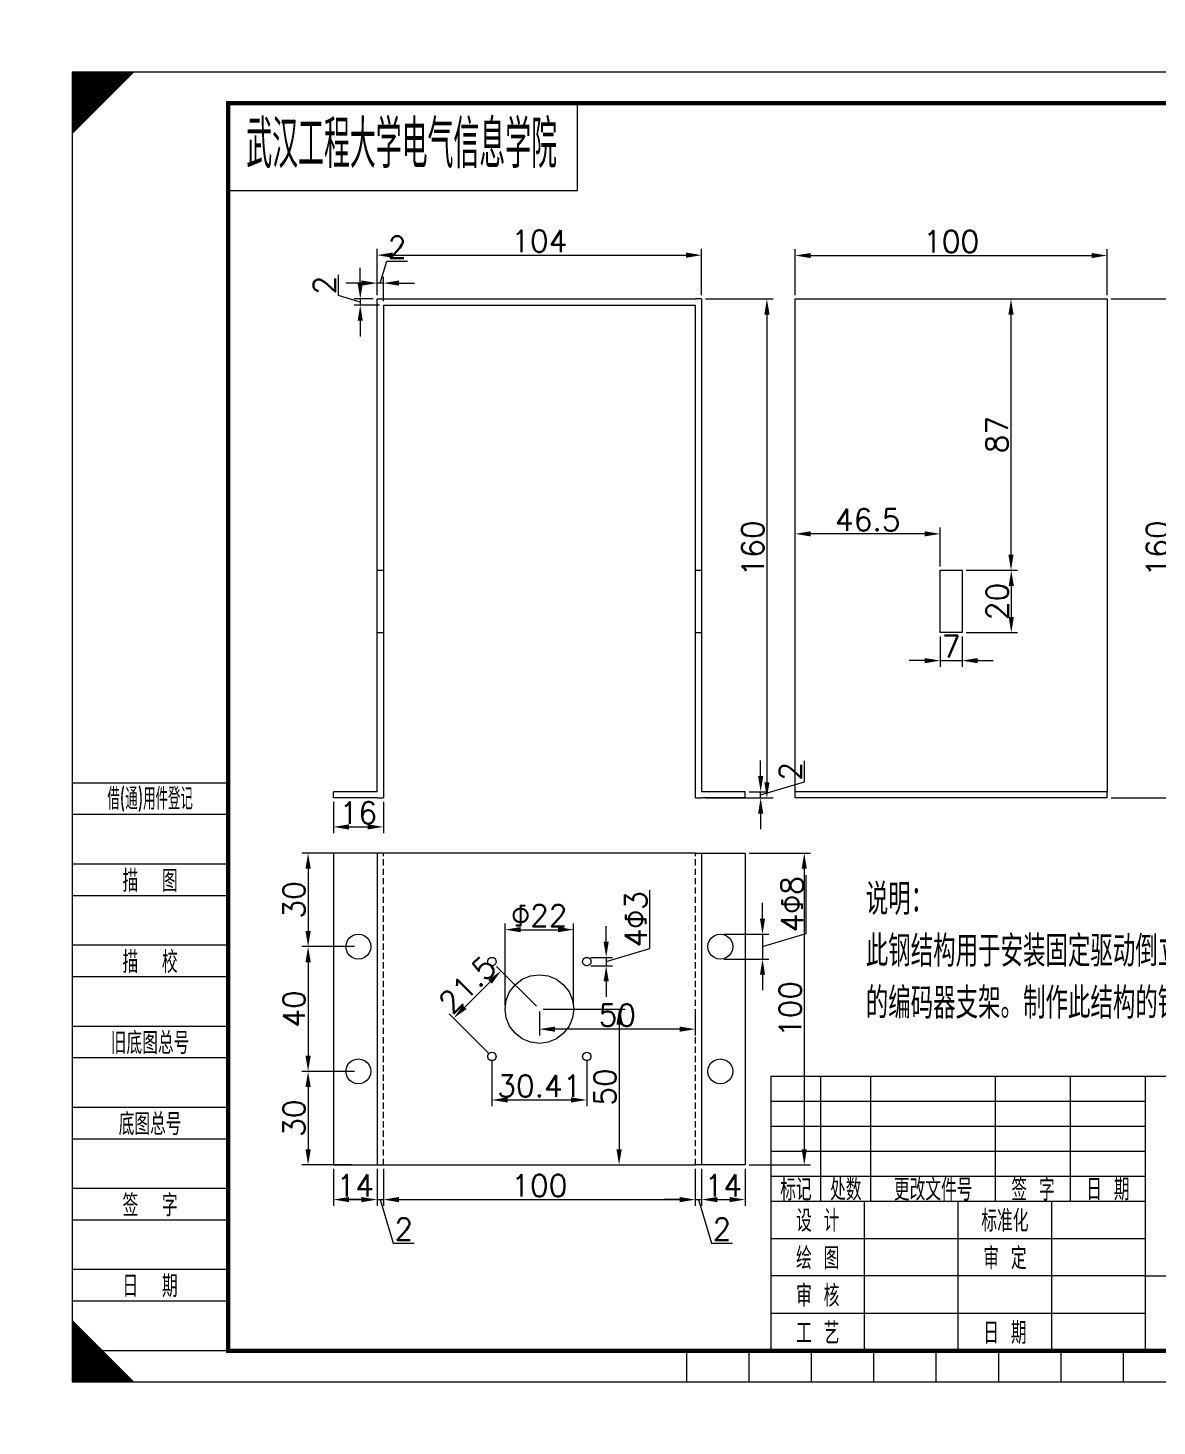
# Model space of a CAD drawing. Extents: x 540 to 851, y 596 to 820.
# Drawn here: x 540.2 to 721.1, y 595.6 to 819.8 of the extents above; entities that cross this region are included whole.
import ezdxf
from ezdxf.enums import TextEntityAlignment as Align

# ---------------------------------------------------------------- set-up
doc = ezdxf.new("R2010")
doc.units = 0
doc.header["$LTSCALE"] = 2
doc.linetypes.add('DASHED', pattern=[0.75, 0.5, -0.25])
doc.layers.get('0').update_dxf_attribs({"linetype": 'CONTINUOUS', "lineweight": 18})
doc.layers.get('DEFPOINTS').update_dxf_attribs({"linetype": 'CONTINUOUS', "lineweight": 18})
for name, color, linetype, lineweight in [('00', 7, 'CONTINUOUS', 18), ('1', 30, 'CONTINUOUS', 18), ('2', 5, 'DASHED', 18), ('5细实线', 7, 'CONTINUOUS', 18), ('BORDER', 7, 'CONTINUOUS', 18), ('DIM', 1, 'CONTINUOUS', 18), ('TEXT', 7, 'CONTINUOUS', 18)]:
    doc.layers.add(name, color=color, linetype=linetype, lineweight=lineweight)
doc.styles.add('HZ', font='gbenor.shx', dxfattribs={"bigfont": 'gbcbig.shx'})
doc.styles.get("Standard").update_dxf_attribs({"font": 'txt.shx', "bigfont": 'hzcf.shx'})
doc.styles.add('STANDARD 0.75', font='gbenor.shx', dxfattribs={"bigfont": 'gbcbig.shx'})
doc.styles.add('YKYHZ', font='gbenor.shx', dxfattribs={"bigfont": 'gbcbig.shx'})
doc.dimstyles.get("Standard").update_dxf_attribs({"dimscale": 0, "dimtxt": 3.5, "dimasz": 2.5, "dimexe": 1, "dimexo": 0.625, "dimgap": 0.5, "dimtad": 1, "dimlfac": 2, "dimzin": 12, "dimdsep": 46, "dimtxsty": 'Standard', "dimcen": -0.09, "dimclrd": 256, "dimclre": 256, "dimclrt": 7, "dimazin": 3, "dimtfac": 1, "dimtmove": 1, "dimatfit": 3, "dimfxl": 1, "dimtolj": 1, "dimtzin": 0, "dimlwd": -1, "dimlwe": -1, "dimarcsym": 0})

# ---------------------------------------------------------------- blocks, each defined once
blk = doc.blocks.new('*U0')
at = {"layer": '00', "color": 7, "linetype": 'Continuous', "ltscale": 5}
for p, q in [((81, 205), (25, 205)), ((25, 205), (25, 191)), ((81, 191), (81, 205)), ((25, 191), (81, 191)), ((112, 49), (292, 49)), ((112, 49), (112, 5)), ((172, 5), (172, 49)), ((112, 29), (172, 29)), ((127, 5), (127, 29)), ((142, 5), (142, 29)), ((157, 5), (157, 29)), ((172, 17), (292, 17))]:
    blk.add_line(p, q, dxfattribs=at)
at = {"layer": '1', "color": 5, "linetype": 'Continuous', "ltscale": 5}
for p, q in [((25, 96), (0, 96)), ((0, 91), (25, 91)), ((25, 83), (0, 83)), ((25, 83), (0, 83)), ((0, 78), (25, 78)), ((25, 70), (0, 70)), ((0, 65), (25, 65)), ((25, 57), (0, 57)), ((0, 52), (25, 52)), ((120, 29), (120, 49)), ((128, 29), (128, 49)), ((148, 29), (148, 49)), ((160, 29), (160, 49)), ((112, 45), (172, 45)), ((25, 44), (0, 44)), ((112, 41), (172, 41)), ((0, 39), (25, 39)), ((112, 37), (172, 37)), ((112, 33), (172, 33)), ((25, 31), (0, 31)), ((0, 26), (25, 26)), ((112, 23), (172, 23)), ((25, 18), (0, 18)), ((172, 17), (112, 17)), ((0, 13), (25, 13)), ((112, 11), (172, 11)), ((25, 5), (0, 5)), ((25, 5), (0, 5)), ((25, 5), (0, 5)), ((25, 5), (0, 5)), ((25, 5), (0, 5))]:
    blk.add_line(p, q, dxfattribs=at)
at = {"layer": 'BORDER', "color": 1, "linetype": 'Continuous', "ltscale": 5}
for points in [[(0, 210, 0, 14.14, 0), (5, 205, 14.14, 14.14, 0)], [(0, 0, 0, 14.14, 0), (5, 5, 14.14, 14.14, 0)]]:
    blk.add_lwpolyline(points, format="xyseb", dxfattribs=at)
blk.add_lwpolyline([(0, 0), (297, 0), (297, 210), (0, 210)], close=True, dxfattribs=at)
at = {"layer": 'BORDER', "color": 1, "linetype": 'Continuous', "ltscale": 5, "const_width": 0.7}
blk.add_lwpolyline([(25, 5), (292, 5), (292, 205), (25, 205)], close=True, dxfattribs=at)
at = {"layer": 'TEXT', "color": 1, "linetype": 'Continuous', "ltscale": 5}
for points in [[(98.5, 0), (98.5, 5)], [(108.5, 0), (108.5, 5)], [(118.5, 0), (118.5, 5)], [(128.5, 0), (128.5, 5)], [(138.5, 0), (138.5, 5)], [(148.5, 0), (148.5, 5)], [(158.5, 0), (158.5, 5)], [(168.5, 0), (168.5, 5)], [(98.5, 0), (198.5, 0)]]:
    blk.add_lwpolyline(points, dxfattribs=at)
at = {"layer": 'TEXT', "color": 7, "linetype": 'Continuous', "ltscale": 5, "style": 'YKYHZ', "width": 0.790251}
blk.add_text('借(通)用件登记', height=3.5, dxfattribs=at).set_placement((12.5, 93.5), align=Align.MIDDLE)
at = {"layer": 'TEXT', "color": 7, "linetype": 'Continuous', "ltscale": 5, "style": 'YKYHZ'}
for s, p in [('描  图', (12.5, 80.5)), ('描  校', (12.5, 67.5)), ('旧底图总号', (12.5, 54.5)), ('底图总号', (12.5, 41.5)), ('标记', (116, 31)), ('处数', (124, 31)), ('更改文件号', (138, 31)), ('签 字', (154, 31)), ('日 期', (166, 31)), ('签  字', (12.5, 28.5)), ('设 计', (119.5, 26)), ('标准化', (149.5, 26)), ('绘 图', (119.5, 20)), ('审 定', (149.5, 20)), ('日  期', (12.5, 15.5)), ('审 核', (119.5, 14)), ('工 艺', (119.5, 8)), ('日 期', (149.5, 8))]:
    blk.add_text(s, height=3.5, dxfattribs=at).set_placement(p, align=Align.MIDDLE)
blk = doc.blocks.new('*D5')
at = {"layer": 'DEFPOINTS', "color": 0, "ltscale": 5, "transparency": 16777216}
for p in [(648.13, 783.35), (596.13, 776.33), (648.13, 776.33)]:
    blk.add_point(p, dxfattribs=at)
at = {"layer": 'DIM', "ltscale": 5, "transparency": 16777216}
for p, q in [((596.13, 776.96), (596.13, 784.35)), ((598.63, 783.35), (645.63, 783.35)), ((648.13, 776.96), (648.13, 784.35))]:
    blk.add_line(p, q, dxfattribs=at)
for points in [[(598.63, 783.77), (598.63, 782.93), (596.13, 783.35)], [(645.63, 783.77), (645.63, 782.93), (648.13, 783.35)]]:
    blk.add_solid(points, dxfattribs=at)
at = {"layer": 'DIM', "color": 7, "ltscale": 5, "transparency": 16777216, "insert": (622.13, 785.6), "char_height": 3.5, "attachment_point": 5}
blk.add_mtext('\\A1;104', dxfattribs=at)
blk = doc.blocks.new('*D6')
at = {"layer": 'DEFPOINTS', "color": 0, "ltscale": 5, "transparency": 16777216}
for p in [(596.13, 776.33), (593.43, 775.33), (597.13, 775.33)]:
    blk.add_point(p, dxfattribs=at)
at = {"layer": 'DIM', "ltscale": 5, "transparency": 16777216}
for p, q in [((589.93, 776.88), (589.93, 780.22)), ((593.43, 778.83), (593.43, 781.33)), ((593.43, 775.83), (589.93, 776.88)), ((595.51, 776.33), (592.43, 776.33)), ((593.43, 776.33), (593.43, 775.33)), ((593.43, 776.33), (593.43, 775.33)), ((596.51, 775.33), (592.43, 775.33)), ((593.43, 772.83), (593.43, 770.33))]:
    blk.add_line(p, q, dxfattribs=at)
for points in [[(593.01, 778.83), (593.84, 778.83), (593.43, 776.33)], [(593.01, 772.83), (593.84, 772.83), (593.43, 775.33)]]:
    blk.add_solid(points, dxfattribs=at)
at = {"layer": 'DIM', "color": 7, "ltscale": 5, "transparency": 16777216, "insert": (587.68, 778.55), "char_height": 3.5, "attachment_point": 5, "rotation": 90}
blk.add_mtext('\\A1;2', dxfattribs=at)
blk = doc.blocks.new('*D7')
at = {"layer": 'DEFPOINTS', "color": 0, "ltscale": 5, "transparency": 16777216}
for p in [(648.13, 776.33), (648.13, 696.33), (658.6, 696.33)]:
    blk.add_point(p, dxfattribs=at)
at = {"layer": 'DIM', "ltscale": 5, "transparency": 16777216}
for p, q in [((648.76, 776.33), (659.6, 776.33)), ((658.6, 773.83), (658.6, 698.83)), ((648.76, 696.33), (659.6, 696.33))]:
    blk.add_line(p, q, dxfattribs=at)
for points in [[(658.19, 773.83), (659.02, 773.83), (658.6, 776.33)], [(658.19, 698.83), (659.02, 698.83), (658.6, 696.33)]]:
    blk.add_solid(points, dxfattribs=at)
at = {"layer": 'DIM', "color": 7, "ltscale": 5, "transparency": 16777216, "insert": (656.35, 736.33), "char_height": 3.5, "attachment_point": 5, "rotation": 90}
blk.add_mtext('\\A1;160', dxfattribs=at)
blk = doc.blocks.new('*D8')
at = {"layer": 'DEFPOINTS', "color": 0, "ltscale": 5, "transparency": 16777216}
for p in [(596.13, 778.87), (596.13, 776.33), (597.13, 775.33)]:
    blk.add_point(p, dxfattribs=at)
at = {"layer": 'DIM', "ltscale": 5, "transparency": 16777216}
for p, q in [((596.63, 778.87), (597.68, 782.37)), ((597.68, 782.37), (601.02, 782.37)), ((593.63, 778.87), (591.13, 778.87)), ((596.13, 776.96), (596.13, 779.87)), ((597.13, 778.87), (596.13, 778.87)), ((597.13, 778.87), (596.13, 778.87)), ((597.13, 775.96), (597.13, 779.87)), ((599.63, 778.87), (602.13, 778.87))]:
    blk.add_line(p, q, dxfattribs=at)
for points in [[(593.63, 779.29), (593.63, 778.46), (596.13, 778.87)], [(599.63, 779.29), (599.63, 778.46), (597.13, 778.87)]]:
    blk.add_solid(points, dxfattribs=at)
at = {"layer": 'DIM', "color": 7, "ltscale": 5, "transparency": 16777216, "insert": (599.35, 784.62), "char_height": 3.5, "attachment_point": 5}
blk.add_mtext('\\A1;2', dxfattribs=at)
blk = doc.blocks.new('*D9')
at = {"layer": 'DEFPOINTS', "color": 0, "ltscale": 5, "transparency": 16777216}
for p in [(655.13, 697.33), (657.6, 697.33), (655.13, 696.33)]:
    blk.add_point(p, dxfattribs=at)
at = {"layer": 'DIM', "ltscale": 5, "transparency": 16777216}
for p, q in [((657.6, 699.83), (657.6, 702.33)), ((664.6, 698.93), (664.6, 702.27)), ((655.76, 697.33), (658.6, 697.33)), ((657.6, 696.83), (664.6, 698.93)), ((657.6, 696.33), (657.6, 697.33)), ((657.6, 696.33), (657.6, 697.33)), ((655.76, 696.33), (658.6, 696.33)), ((657.6, 693.83), (657.6, 691.33))]:
    blk.add_line(p, q, dxfattribs=at)
for points in [[(657.19, 699.83), (658.02, 699.83), (657.6, 697.33)], [(657.19, 693.83), (658.02, 693.83), (657.6, 696.33)]]:
    blk.add_solid(points, dxfattribs=at)
at = {"layer": 'DIM', "color": 7, "ltscale": 5, "transparency": 16777216, "insert": (662.35, 700.6), "char_height": 3.5, "attachment_point": 5, "rotation": 90}
blk.add_mtext('\\A1;2', dxfattribs=at)
blk = doc.blocks.new('*D10')
at = {"layer": 'DEFPOINTS', "color": 0, "ltscale": 5, "transparency": 16777216}
for p in [(589.13, 696.33), (597.13, 696.33), (597.13, 691.69)]:
    blk.add_point(p, dxfattribs=at)
at = {"layer": 'DIM', "ltscale": 5, "transparency": 16777216}
for p, q in [((589.13, 695.71), (589.13, 690.69)), ((597.13, 695.71), (597.13, 690.69)), ((591.63, 691.69), (594.63, 691.69))]:
    blk.add_line(p, q, dxfattribs=at)
for points in [[(591.63, 692.1), (591.63, 691.27), (589.13, 691.69)], [(594.63, 692.1), (594.63, 691.27), (597.13, 691.69)]]:
    blk.add_solid(points, dxfattribs=at)
at = {"layer": 'DIM', "color": 7, "ltscale": 5, "transparency": 16777216, "insert": (593.13, 693.94), "char_height": 3.5, "attachment_point": 5}
blk.add_mtext('\\A1;16', dxfattribs=at)
blk = doc.blocks.new('*D11')
at = {"layer": 'DEFPOINTS', "color": 0, "ltscale": 5, "transparency": 16777216}
for p in [(589.13, 637.49), (596.13, 637.49), (596.13, 631.94)]:
    blk.add_point(p, dxfattribs=at)
at = {"layer": 'DIM', "ltscale": 5, "transparency": 16777216}
for p, q in [((589.13, 636.86), (589.13, 630.94)), ((596.13, 636.86), (596.13, 630.94)), ((591.63, 631.94), (593.63, 631.94))]:
    blk.add_line(p, q, dxfattribs=at)
for points in [[(591.63, 632.35), (591.63, 631.52), (589.13, 631.94)], [(593.63, 632.35), (593.63, 631.52), (596.13, 631.94)]]:
    blk.add_solid(points, dxfattribs=at)
at = {"layer": 'DIM', "color": 7, "ltscale": 5, "transparency": 16777216, "insert": (592.63, 634.19), "char_height": 3.5, "attachment_point": 5}
blk.add_mtext('\\A1;14', dxfattribs=at)
blk = doc.blocks.new('*D12')
at = {"layer": 'DEFPOINTS', "color": 0, "ltscale": 5, "transparency": 16777216}
for p in [(596.13, 637.49), (597.13, 637.49), (597.13, 631.94)]:
    blk.add_point(p, dxfattribs=at)
at = {"layer": 'DIM', "ltscale": 5, "transparency": 16777216}
for p, q in [((596.13, 636.86), (596.13, 630.94)), ((597.13, 636.86), (597.13, 630.94)), ((593.63, 631.94), (591.13, 631.94)), ((596.13, 631.94), (597.13, 631.94)), ((596.13, 631.94), (597.13, 631.94)), ((596.63, 631.94), (598.73, 624.94)), ((599.63, 631.94), (602.13, 631.94)), ((598.73, 624.94), (602.07, 624.94))]:
    blk.add_line(p, q, dxfattribs=at)
for points in [[(593.63, 632.35), (593.63, 631.52), (596.13, 631.94)], [(599.63, 632.35), (599.63, 631.52), (597.13, 631.94)]]:
    blk.add_solid(points, dxfattribs=at)
at = {"layer": 'DIM', "color": 7, "ltscale": 5, "transparency": 16777216, "insert": (600.4, 627.19), "char_height": 3.5, "attachment_point": 5}
blk.add_mtext('\\A1;2', dxfattribs=at)
blk = doc.blocks.new('*D13')
at = {"layer": 'DEFPOINTS', "color": 0, "ltscale": 5, "transparency": 16777216}
for p in [(597.13, 637.49), (647.13, 637.49), (647.13, 631.94)]:
    blk.add_point(p, dxfattribs=at)
at = {"layer": 'DIM', "ltscale": 5, "transparency": 16777216}
for p, q in [((597.13, 636.86), (597.13, 630.94)), ((647.13, 636.86), (647.13, 630.94)), ((599.63, 631.94), (644.63, 631.94))]:
    blk.add_line(p, q, dxfattribs=at)
for points in [[(599.63, 632.35), (599.63, 631.52), (597.13, 631.94)], [(644.63, 632.35), (644.63, 631.52), (647.13, 631.94)]]:
    blk.add_solid(points, dxfattribs=at)
at = {"layer": 'DIM', "color": 7, "ltscale": 5, "transparency": 16777216, "insert": (622.13, 634.19), "char_height": 3.5, "attachment_point": 5}
blk.add_mtext('\\A1;100', dxfattribs=at)
blk = doc.blocks.new('*D14')
at = {"layer": 'DEFPOINTS', "color": 0, "ltscale": 5, "transparency": 16777216}
for p in [(647.13, 637.49), (648.13, 637.49), (648.13, 631.94)]:
    blk.add_point(p, dxfattribs=at)
at = {"layer": 'DIM', "ltscale": 5, "transparency": 16777216}
for p, q in [((647.13, 636.86), (647.13, 630.94)), ((648.13, 636.86), (648.13, 630.94)), ((644.63, 631.94), (642.13, 631.94)), ((647.13, 631.94), (648.13, 631.94)), ((647.13, 631.94), (648.13, 631.94)), ((647.63, 631.94), (649.73, 624.94)), ((650.63, 631.94), (653.13, 631.94)), ((649.73, 624.94), (653.07, 624.94))]:
    blk.add_line(p, q, dxfattribs=at)
for points in [[(644.63, 632.35), (644.63, 631.52), (647.13, 631.94)], [(650.63, 632.35), (650.63, 631.52), (648.13, 631.94)]]:
    blk.add_solid(points, dxfattribs=at)
at = {"layer": 'DIM', "color": 7, "ltscale": 5, "transparency": 16777216, "insert": (651.4, 627.19), "char_height": 3.5, "attachment_point": 5}
blk.add_mtext('\\A1;2', dxfattribs=at)
blk = doc.blocks.new('*D15')
at = {"layer": 'DEFPOINTS', "color": 0, "ltscale": 5, "transparency": 16777216}
for p in [(648.13, 637.49), (655.13, 637.49), (655.13, 631.94)]:
    blk.add_point(p, dxfattribs=at)
at = {"layer": 'DIM', "ltscale": 5, "transparency": 16777216}
for p, q in [((648.13, 636.86), (648.13, 630.94)), ((655.13, 636.86), (655.13, 630.94)), ((650.63, 631.94), (652.63, 631.94))]:
    blk.add_line(p, q, dxfattribs=at)
for points in [[(650.63, 632.35), (650.63, 631.52), (648.13, 631.94)], [(652.63, 632.35), (652.63, 631.52), (655.13, 631.94)]]:
    blk.add_solid(points, dxfattribs=at)
at = {"layer": 'DIM', "color": 7, "ltscale": 5, "transparency": 16777216, "insert": (651.63, 634.19), "char_height": 3.5, "attachment_point": 5}
blk.add_mtext('\\A1;14', dxfattribs=at)
blk = doc.blocks.new('*D16')
at = {"layer": 'DEFPOINTS', "color": 0, "ltscale": 5, "transparency": 16777216}
for p in [(655.13, 687.49), (655.13, 637.49), (664.59, 637.49)]:
    blk.add_point(p, dxfattribs=at)
at = {"layer": 'DIM', "ltscale": 5, "transparency": 16777216}
for p, q in [((655.76, 687.49), (665.59, 687.49)), ((664.59, 684.99), (664.59, 639.99)), ((655.76, 637.49), (665.59, 637.49))]:
    blk.add_line(p, q, dxfattribs=at)
for points in [[(664.17, 684.99), (665, 684.99), (664.59, 687.49)], [(664.17, 639.99), (665, 639.99), (664.59, 637.49)]]:
    blk.add_solid(points, dxfattribs=at)
at = {"layer": 'DIM', "color": 7, "ltscale": 5, "transparency": 16777216, "insert": (662.34, 662.49), "char_height": 3.5, "attachment_point": 5, "rotation": 90}
blk.add_mtext('\\A1;100', dxfattribs=at)
blk = doc.blocks.new('*D17')
at = {"layer": 'DEFPOINTS', "color": 0, "ltscale": 5, "transparency": 16777216}
for p in [(713.13, 783.29), (663.13, 776.33), (713.13, 776.33)]:
    blk.add_point(p, dxfattribs=at)
at = {"layer": 'DIM', "ltscale": 5, "transparency": 16777216}
for p, q in [((663.13, 776.96), (663.13, 784.29)), ((665.63, 783.29), (710.63, 783.29)), ((713.13, 776.96), (713.13, 784.29))]:
    blk.add_line(p, q, dxfattribs=at)
for points in [[(665.63, 783.7), (665.63, 782.87), (663.13, 783.29)], [(710.63, 783.7), (710.63, 782.87), (713.13, 783.29)]]:
    blk.add_solid(points, dxfattribs=at)
at = {"layer": 'DIM', "color": 7, "ltscale": 5, "transparency": 16777216, "insert": (688.13, 785.54), "char_height": 3.5, "attachment_point": 5}
blk.add_mtext('\\A1;100', dxfattribs=at)
blk = doc.blocks.new('*D18')
at = {"layer": 'DEFPOINTS', "color": 0, "ltscale": 5, "transparency": 16777216}
for p in [(689.88, 732.83), (689.88, 722.83), (697.76, 722.83)]:
    blk.add_point(p, dxfattribs=at)
at = {"layer": 'DIM', "ltscale": 5, "transparency": 16777216}
for p, q in [((690.51, 732.83), (698.76, 732.83)), ((697.76, 730.33), (697.76, 725.33)), ((690.51, 722.83), (698.76, 722.83))]:
    blk.add_line(p, q, dxfattribs=at)
for points in [[(697.35, 730.33), (698.18, 730.33), (697.76, 732.83)], [(697.35, 725.33), (698.18, 725.33), (697.76, 722.83)]]:
    blk.add_solid(points, dxfattribs=at)
at = {"layer": 'DIM', "color": 7, "ltscale": 5, "transparency": 16777216, "insert": (695.51, 727.83), "char_height": 3.5, "attachment_point": 5, "rotation": 90}
blk.add_mtext('\\A1;20', dxfattribs=at)
blk = doc.blocks.new('*D19')
at = {"layer": 'DEFPOINTS', "color": 0, "ltscale": 5, "transparency": 16777216}
for p in [(686.38, 722.83), (689.88, 722.83), (689.88, 718.35)]:
    blk.add_point(p, dxfattribs=at)
at = {"layer": 'DIM', "ltscale": 5, "transparency": 16777216}
for p, q in [((686.38, 722.21), (686.38, 717.35)), ((689.88, 722.21), (689.88, 717.35)), ((683.88, 718.35), (681.38, 718.35)), ((686.38, 718.35), (689.88, 718.35)), ((692.38, 718.35), (694.88, 718.35))]:
    blk.add_line(p, q, dxfattribs=at)
for points in [[(683.88, 718.76), (683.88, 717.93), (686.38, 718.35)], [(692.38, 718.76), (692.38, 717.93), (689.88, 718.35)]]:
    blk.add_solid(points, dxfattribs=at)
at = {"layer": 'DIM', "color": 7, "ltscale": 5, "transparency": 16777216, "insert": (688.13, 720.6), "char_height": 3.5, "attachment_point": 5}
blk.add_mtext('\\A1;7', dxfattribs=at)
blk = doc.blocks.new('*D20')
at = {"layer": 'DEFPOINTS', "color": 0, "ltscale": 5, "transparency": 16777216}
for p in [(663.13, 738.67), (663.13, 732.83), (686.38, 732.83)]:
    blk.add_point(p, dxfattribs=at)
at = {"layer": 'DIM', "ltscale": 5, "transparency": 16777216}
for p, q in [((663.13, 733.46), (663.13, 739.67)), ((686.38, 733.46), (686.38, 739.67)), ((683.88, 738.67), (665.63, 738.67))]:
    blk.add_line(p, q, dxfattribs=at)
for points in [[(665.63, 739.08), (665.63, 738.25), (663.13, 738.67)], [(683.88, 739.08), (683.88, 738.25), (686.38, 738.67)]]:
    blk.add_solid(points, dxfattribs=at)
at = {"layer": 'DIM', "color": 7, "ltscale": 5, "transparency": 16777216, "insert": (674.76, 740.92), "char_height": 3.5, "attachment_point": 5}
blk.add_mtext('\\A1;46.5', dxfattribs=at)
blk = doc.blocks.new('*D21')
at = {"layer": 'DEFPOINTS', "color": 0, "ltscale": 5, "transparency": 16777216}
for p in [(689.88, 776.33), (697.72, 776.33), (689.88, 732.83)]:
    blk.add_point(p, dxfattribs=at)
at = {"layer": 'DIM', "ltscale": 5, "transparency": 16777216}
for p, q in [((690.51, 776.33), (698.72, 776.33)), ((697.72, 735.33), (697.72, 773.83)), ((690.51, 732.83), (698.72, 732.83))]:
    blk.add_line(p, q, dxfattribs=at)
for points in [[(697.3, 773.83), (698.13, 773.83), (697.72, 776.33)], [(697.3, 735.33), (698.13, 735.33), (697.72, 732.83)]]:
    blk.add_solid(points, dxfattribs=at)
at = {"layer": 'DIM', "color": 7, "ltscale": 5, "transparency": 16777216, "insert": (695.47, 754.58), "char_height": 3.5, "attachment_point": 5, "rotation": 90}
blk.add_mtext('\\A1;87', dxfattribs=at)
blk = doc.blocks.new('*D22')
at = {"layer": 'DEFPOINTS', "color": 0, "ltscale": 5, "transparency": 16777216}
for p in [(713.13, 776.33), (713.13, 696.33), (723.42, 696.33)]:
    blk.add_point(p, dxfattribs=at)
at = {"layer": 'DIM', "ltscale": 5, "transparency": 16777216}
for p, q in [((713.76, 776.33), (724.42, 776.33)), ((723.42, 773.83), (723.42, 698.83)), ((713.76, 696.33), (724.42, 696.33))]:
    blk.add_line(p, q, dxfattribs=at)
for points in [[(723, 773.83), (723.83, 773.83), (723.42, 776.33)], [(723, 698.83), (723.83, 698.83), (723.42, 696.33)]]:
    blk.add_solid(points, dxfattribs=at)
at = {"layer": 'DIM', "color": 7, "ltscale": 5, "transparency": 16777216, "insert": (721.17, 736.33), "char_height": 3.5, "attachment_point": 5, "rotation": 90}
blk.add_mtext('\\A1;160', dxfattribs=at)
blk = doc.blocks.new('*D23')
at = {"layer": 'DEFPOINTS', "color": 0, "ltscale": 5, "transparency": 16777216}
for p in [(627.63, 675.21), (616.63, 662.49), (627.63, 662.49)]:
    blk.add_point(p, dxfattribs=at)
at = {"layer": 'DIM', "ltscale": 5, "transparency": 16777216}
for p, q in [((616.63, 663.11), (616.63, 676.21)), ((619.13, 675.21), (625.13, 675.21)), ((627.63, 663.11), (627.63, 676.21))]:
    blk.add_line(p, q, dxfattribs=at)
for points in [[(619.13, 675.63), (619.13, 674.8), (616.63, 675.21)], [(625.13, 675.63), (625.13, 674.8), (627.63, 675.21)]]:
    blk.add_solid(points, dxfattribs=at)
at = {"layer": 'DIM', "color": 7, "ltscale": 5, "transparency": 16777216, "insert": (622.13, 677.46), "char_height": 3.5, "attachment_point": 5}
blk.add_mtext('\\A1;{\\Fgbenor,gbcbig|c134;Φ}22', dxfattribs=at)
blk = doc.blocks.new('*D24')
at = {"layer": 'DEFPOINTS', "color": 0, "ltscale": 5, "transparency": 16777216}
for p in [(629.73, 670.77), (629.73, 669.42), (632.84, 669.42)]:
    blk.add_point(p, dxfattribs=at)
at = {"layer": 'DIM', "ltscale": 5, "transparency": 16777216}
for p, q in [((639.84, 672.19), (639.84, 681.57)), ((632.84, 673.27), (632.84, 675.77)), ((630.36, 670.77), (633.84, 670.77)), ((632.84, 670.09), (639.84, 672.19)), ((632.84, 670.77), (632.84, 669.42)), ((632.84, 670.77), (632.84, 669.42)), ((630.36, 669.42), (633.84, 669.42)), ((632.84, 666.92), (632.84, 664.42))]:
    blk.add_line(p, q, dxfattribs=at)
for points in [[(632.43, 673.27), (633.26, 673.27), (632.84, 670.77)], [(632.43, 666.92), (633.26, 666.92), (632.84, 669.42)]]:
    blk.add_solid(points, dxfattribs=at)
at = {"layer": 'DIM', "color": 7, "ltscale": 5, "transparency": 16777216, "insert": (637.59, 676.88), "char_height": 3.5, "attachment_point": 5, "rotation": 90}
blk.add_mtext('\\A1;4{\\Fgbenor,gbcbig|c134;Φ}3', dxfattribs=at)
blk = doc.blocks.new('*D25')
at = {"layer": 'DEFPOINTS', "color": 0, "ltscale": 5, "transparency": 16777216}
for p in [(651.13, 674.49), (651.13, 670.49), (657.9, 670.49)]:
    blk.add_point(p, dxfattribs=at)
at = {"layer": 'DIM', "ltscale": 5, "transparency": 16777216}
for p, q in [((664.9, 674.59), (664.9, 683.97)), ((657.9, 676.99), (657.9, 679.49)), ((651.76, 674.49), (658.9, 674.49)), ((657.9, 672.49), (664.9, 674.59)), ((657.9, 674.49), (657.9, 670.49)), ((657.9, 674.49), (657.9, 670.49)), ((651.76, 670.49), (658.9, 670.49)), ((657.9, 667.99), (657.9, 665.49))]:
    blk.add_line(p, q, dxfattribs=at)
for points in [[(657.48, 676.99), (658.31, 676.99), (657.9, 674.49)], [(657.48, 667.99), (658.31, 667.99), (657.9, 670.49)]]:
    blk.add_solid(points, dxfattribs=at)
at = {"layer": 'DIM', "color": 7, "ltscale": 5, "transparency": 16777216, "insert": (662.65, 679.28), "char_height": 3.5, "attachment_point": 5, "rotation": 90}
blk.add_mtext('\\A1;4{\\Fgbenor,gbcbig|c134;Φ}8', dxfattribs=at)
blk = doc.blocks.new('*D26')
at = {"layer": 'DEFPOINTS', "color": 0, "ltscale": 5, "transparency": 16777216}
for p in [(622.13, 662.49), (622.13, 637.49), (634.91, 637.49)]:
    blk.add_point(p, dxfattribs=at)
at = {"layer": 'DIM', "ltscale": 5, "transparency": 16777216}
for p, q in [((622.76, 662.49), (635.91, 662.49)), ((634.91, 659.99), (634.91, 639.99)), ((622.76, 637.49), (635.91, 637.49))]:
    blk.add_line(p, q, dxfattribs=at)
for points in [[(634.49, 659.99), (635.33, 659.99), (634.91, 662.49)], [(634.49, 639.99), (635.33, 639.99), (634.91, 637.49)]]:
    blk.add_solid(points, dxfattribs=at)
at = {"layer": 'DIM', "color": 7, "ltscale": 5, "transparency": 16777216, "insert": (632.66, 649.99), "char_height": 3.5, "attachment_point": 5, "rotation": 90}
blk.add_mtext('\\A1;50', dxfattribs=at)
blk = doc.blocks.new('*D28')
at = {"layer": 'DEFPOINTS', "color": 0, "ltscale": 5, "transparency": 16777216}
for p in [(622.13, 662.49), (608.4, 661.02), (614.53, 654.89)]:
    blk.add_point(p, dxfattribs=at)
at = {"layer": 'DIM', "ltscale": 5, "transparency": 16777216}
for p, q in [((621.69, 662.93), (615.29, 669.33)), ((614.23, 666.85), (610.17, 662.79)), ((614.09, 655.33), (607.69, 661.73))]:
    blk.add_line(p, q, dxfattribs=at)
for points in [[(613.94, 667.15), (614.53, 666.56), (616, 668.62)], [(609.87, 663.08), (610.46, 662.49), (608.4, 661.02)]]:
    blk.add_solid(points, dxfattribs=at)
at = {"layer": 'DIM', "color": 7, "ltscale": 5, "transparency": 16777216, "insert": (610.61, 666.41), "char_height": 3.5, "attachment_point": 5, "rotation": 45}
blk.add_mtext('\\A1;21.5', dxfattribs=at)
blk = doc.blocks.new('*D29')
at = {"layer": 'DEFPOINTS', "color": 0, "ltscale": 5, "transparency": 16777216}
for p in [(614.53, 654.89), (629.73, 654.89), (629.73, 647.91)]:
    blk.add_point(p, dxfattribs=at)
at = {"layer": 'DIM', "ltscale": 5, "transparency": 16777216}
for p, q in [((614.53, 654.26), (614.53, 646.91)), ((629.73, 654.26), (629.73, 646.91)), ((617.03, 647.91), (627.23, 647.91))]:
    blk.add_line(p, q, dxfattribs=at)
for points in [[(617.03, 648.33), (617.03, 647.5), (614.53, 647.91)], [(627.23, 648.33), (627.23, 647.5), (629.73, 647.91)]]:
    blk.add_solid(points, dxfattribs=at)
at = {"layer": 'DIM', "color": 7, "ltscale": 5, "transparency": 16777216, "insert": (622.13, 650.16), "char_height": 3.5, "attachment_point": 5}
blk.add_mtext('\\A1;30.41', dxfattribs=at)
blk = doc.blocks.new('*D30')
at = {"layer": 'DEFPOINTS', "color": 0, "ltscale": 5, "transparency": 16777216}
for p in [(622.13, 662.71), (647.13, 662.49), (622.13, 659.26)]:
    blk.add_point(p, dxfattribs=at)
at = {"layer": 'DIM', "ltscale": 5, "transparency": 16777216}
for p, q in [((622.13, 662.08), (622.13, 658.26)), ((647.13, 661.86), (647.13, 658.26)), ((644.63, 659.26), (624.63, 659.26))]:
    blk.add_line(p, q, dxfattribs=at)
for points in [[(624.63, 659.68), (624.63, 658.85), (622.13, 659.26)], [(644.63, 659.68), (644.63, 658.85), (647.13, 659.26)]]:
    blk.add_solid(points, dxfattribs=at)
at = {"layer": 'DIM', "color": 7, "ltscale": 5, "transparency": 16777216, "insert": (634.63, 661.51), "char_height": 3.5, "attachment_point": 5}
blk.add_mtext('\\A1;50', dxfattribs=at)
blk = doc.blocks.new('*D31')
at = {"layer": 'DEFPOINTS', "color": 0, "ltscale": 5, "transparency": 16777216}
for p in [(593.13, 687.49), (585.07, 672.49), (593.13, 672.49)]:
    blk.add_point(p, dxfattribs=at)
at = {"layer": 'DIM', "ltscale": 5, "transparency": 16777216}
for p, q in [((592.51, 687.49), (584.07, 687.49)), ((585.07, 684.99), (585.07, 674.99)), ((592.51, 672.49), (584.07, 672.49))]:
    blk.add_line(p, q, dxfattribs=at)
for points in [[(584.66, 684.99), (585.49, 684.99), (585.07, 687.49)], [(584.66, 674.99), (585.49, 674.99), (585.07, 672.49)]]:
    blk.add_solid(points, dxfattribs=at)
at = {"layer": 'DIM', "color": 7, "ltscale": 5, "transparency": 16777216, "insert": (582.82, 679.99), "char_height": 3.5, "attachment_point": 5, "rotation": 90}
blk.add_mtext('\\A1;30', dxfattribs=at)
blk = doc.blocks.new('*D32')
at = {"layer": 'DEFPOINTS', "color": 0, "ltscale": 5, "transparency": 16777216}
for p in [(593.13, 672.49), (585.07, 652.49), (593.13, 652.49)]:
    blk.add_point(p, dxfattribs=at)
at = {"layer": 'DIM', "ltscale": 5, "transparency": 16777216}
for p, q in [((592.51, 672.49), (584.07, 672.49)), ((585.07, 669.99), (585.07, 654.99)), ((592.51, 652.49), (584.07, 652.49))]:
    blk.add_line(p, q, dxfattribs=at)
for points in [[(584.66, 669.99), (585.49, 669.99), (585.07, 672.49)], [(584.66, 654.99), (585.49, 654.99), (585.07, 652.49)]]:
    blk.add_solid(points, dxfattribs=at)
at = {"layer": 'DIM', "color": 7, "ltscale": 5, "transparency": 16777216, "insert": (582.82, 662.49), "char_height": 3.5, "attachment_point": 5, "rotation": 90}
blk.add_mtext('\\A1;40', dxfattribs=at)
blk = doc.blocks.new('*D33')
at = {"layer": 'DEFPOINTS', "color": 0, "ltscale": 5, "transparency": 16777216}
for p in [(593.13, 652.49), (585.07, 637.49), (592.63, 637.49)]:
    blk.add_point(p, dxfattribs=at)
at = {"layer": 'DIM', "ltscale": 5, "transparency": 16777216}
for p, q in [((592.51, 652.49), (584.07, 652.49)), ((585.07, 649.99), (585.07, 639.99)), ((592.01, 637.49), (584.07, 637.49))]:
    blk.add_line(p, q, dxfattribs=at)
for points in [[(584.66, 649.99), (585.49, 649.99), (585.07, 652.49)], [(584.66, 639.99), (585.49, 639.99), (585.07, 637.49)]]:
    blk.add_solid(points, dxfattribs=at)
at = {"layer": 'DIM', "color": 7, "ltscale": 5, "transparency": 16777216, "insert": (582.82, 644.99), "char_height": 3.5, "attachment_point": 5, "rotation": 90}
blk.add_mtext('\\A1;30', dxfattribs=at)

msp = doc.modelspace()

# ---------------------------------------------------------------- linework, layer by layer
for p, q in [((596.1323, 776.3329), (597.1323, 776.3329)), ((596.1323, 697.3329), (596.1323, 776.3329)), ((597.1323, 776.3329), (647.1323, 776.3329)), ((648.1323, 776.3329), (647.1323, 776.3329)), ((648.1323, 776.3329), (648.1323, 697.3329)), ((663.1334, 697.3329), (663.1334, 776.3329)), ((663.1334, 776.3329), (713.1334, 776.3329)), ((713.1334, 776.3329), (713.1334, 697.3329)), ((597.1323, 775.3329), (647.1323, 775.3329)), ((597.1323, 775.3329), (597.1323, 696.3329)), ((647.1323, 696.3329), (647.1323, 775.3329)), ((686.3834, 732.8329), (689.8834, 732.8329)), ((686.3834, 722.8329), (686.3834, 732.8329)), ((689.8834, 732.8329), (689.8834, 722.8329)), ((689.8834, 722.8329), (686.3834, 722.8329)), ((589.1323, 696.3329), (589.1323, 697.3329)), ((596.1323, 697.3329), (589.1323, 697.3329)), ((655.1323, 697.3329), (648.1323, 697.3329)), ((655.1323, 696.3329), (655.1323, 697.3329)), ((663.1334, 696.3329), (663.1334, 697.3329)), ((713.1334, 697.3329), (663.1334, 697.3329)), ((713.1334, 696.3329), (713.1334, 697.3329)), ((596.1323, 696.3329), (589.1323, 696.3329)), ((596.1323, 696.3329), (597.1323, 696.3329)), ((647.1323, 696.3329), (648.1323, 696.3329)), ((655.1323, 696.3329), (648.1323, 696.3329)), ((713.1334, 696.3329), (663.1334, 696.3329)), ((596.1323, 687.4887), (589.1323, 687.4887)), ((589.1323, 687.4887), (589.1323, 637.4887)), ((597.1323, 687.4887), (596.1323, 687.4887)), ((647.1323, 687.4887), (597.1323, 687.4887)), ((647.1323, 687.4887), (648.1323, 687.4887)), ((648.1323, 687.4887), (655.1323, 687.4887)), ((655.1323, 687.4887), (655.1323, 637.4887)), ((591.1323, 672.4887), (591.2005, 673.0063)), ((591.2005, 671.971), (591.1323, 672.4887)), ((591.2005, 673.0063), (591.4003, 673.4887)), ((591.4003, 673.4887), (591.7181, 673.9029)), ((591.7181, 673.9029), (592.1323, 674.2207)), ((592.1323, 674.2207), (592.6147, 674.4205)), ((592.6147, 674.4205), (593.1323, 674.4887)), ((593.1323, 674.4887), (593.65, 674.4205)), ((593.65, 674.4205), (594.1323, 674.2207)), ((594.1323, 674.2207), (594.5466, 673.9029)), ((594.5466, 673.9029), (594.8644, 673.4887)), ((594.8644, 673.4887), (595.0642, 673.0063)), ((595.0642, 673.0063), (595.1323, 672.4887)), ((595.1323, 672.4887), (595.0642, 671.971)), ((649.1323, 672.4887), (649.2005, 673.0063)), ((649.2005, 671.971), (649.1323, 672.4887)), ((649.2005, 673.0063), (649.4003, 673.4887)), ((649.4003, 673.4887), (649.7181, 673.9029)), ((649.7181, 673.9029), (650.1323, 674.2207)), ((650.1323, 674.2207), (650.6147, 674.4205)), ((650.6147, 674.4205), (651.1323, 674.4887)), ((651.1323, 674.4887), (651.65, 674.4205)), ((651.65, 674.4205), (652.1323, 674.2207)), ((652.1323, 674.2207), (652.5466, 673.9029)), ((652.5466, 673.9029), (652.8644, 673.4887)), ((652.8644, 673.4887), (653.0642, 673.0063)), ((653.0642, 673.0063), (653.1323, 672.4887)), ((653.1323, 672.4887), (653.0642, 671.971)), ((591.4003, 671.4887), (591.2005, 671.971)), ((591.7181, 671.0745), (591.4003, 671.4887)), ((592.1323, 670.7566), (591.7181, 671.0745)), ((592.6147, 670.5568), (592.1323, 670.7566)), ((593.1323, 670.4887), (592.6147, 670.5568)), ((593.65, 670.5568), (593.1323, 670.4887)), ((594.1323, 670.7566), (593.65, 670.5568)), ((594.5466, 671.0745), (594.1323, 670.7566)), ((594.8644, 671.4887), (594.5466, 671.0745)), ((595.0642, 671.971), (594.8644, 671.4887)), ((613.8559, 670.0901), (613.8789, 670.2648)), ((613.8789, 670.2648), (613.9464, 670.4276)), ((613.9464, 670.4276), (614.0536, 670.5674)), ((614.0536, 670.5674), (614.1934, 670.6746)), ((614.1934, 670.6746), (614.3562, 670.7421)), ((614.3562, 670.7421), (614.5309, 670.7651)), ((614.5309, 670.7651), (614.7056, 670.7421)), ((614.7056, 670.7421), (614.8684, 670.6746)), ((614.8684, 670.6746), (615.0082, 670.5674)), ((615.0082, 670.5674), (615.1155, 670.4276)), ((615.1155, 670.4276), (615.1829, 670.2648)), ((615.1829, 670.2648), (615.2059, 670.0901)), ((629.0587, 670.0901), (629.0817, 670.2648)), ((629.0817, 670.2648), (629.1492, 670.4276)), ((629.1492, 670.4276), (629.2564, 670.5674)), ((629.2564, 670.5674), (629.3962, 670.6746)), ((629.3962, 670.6746), (629.559, 670.7421)), ((629.559, 670.7421), (629.7337, 670.7651)), ((629.7337, 670.7651), (629.9084, 670.7421)), ((629.9084, 670.7421), (630.0712, 670.6746)), ((630.0712, 670.6746), (630.211, 670.5674)), ((630.211, 670.5674), (630.3183, 670.4276)), ((630.3183, 670.4276), (630.3857, 670.2648)), ((630.3857, 670.2648), (630.4087, 670.0901)), ((649.4003, 671.4887), (649.2005, 671.971)), ((649.7181, 671.0745), (649.4003, 671.4887)), ((650.1323, 670.7566), (649.7181, 671.0745)), ((650.6147, 670.5568), (650.1323, 670.7566)), ((651.1323, 670.4887), (650.6147, 670.5568)), ((651.65, 670.5568), (651.1323, 670.4887)), ((652.1323, 670.7566), (651.65, 670.5568)), ((652.5466, 671.0745), (652.1323, 670.7566)), ((652.8644, 671.4887), (652.5466, 671.0745)), ((653.0642, 671.971), (652.8644, 671.4887)), ((613.8789, 669.9154), (613.8559, 670.0901)), ((613.9464, 669.7526), (613.8789, 669.9154)), ((614.0536, 669.6128), (613.9464, 669.7526)), ((614.1934, 669.5055), (614.0536, 669.6128)), ((614.3562, 669.4381), (614.1934, 669.5055)), ((614.5309, 669.4151), (614.3562, 669.4381)), ((614.7056, 669.4381), (614.5309, 669.4151)), ((614.8684, 669.5055), (614.7056, 669.4381)), ((615.0082, 669.6128), (614.8684, 669.5055)), ((615.1155, 669.7526), (615.0082, 669.6128)), ((615.1829, 669.9154), (615.1155, 669.7526)), ((615.2059, 670.0901), (615.1829, 669.9154)), ((620.7088, 667.8013), (622.1323, 667.9887)), ((622.1323, 667.9887), (623.5558, 667.8013)), ((629.0817, 669.9154), (629.0587, 670.0901)), ((629.1492, 669.7526), (629.0817, 669.9154)), ((629.2564, 669.6128), (629.1492, 669.7526)), ((629.3962, 669.5055), (629.2564, 669.6128)), ((629.559, 669.4381), (629.3962, 669.5055)), ((629.7337, 669.4151), (629.559, 669.4381)), ((629.9084, 669.4381), (629.7337, 669.4151)), ((630.0712, 669.5055), (629.9084, 669.4381)), ((630.211, 669.6128), (630.0712, 669.5055)), ((630.3183, 669.7526), (630.211, 669.6128)), ((630.3857, 669.9154), (630.3183, 669.7526)), ((630.4087, 670.0901), (630.3857, 669.9154)), ((617.3692, 665.2387), (618.2432, 666.3778)), ((618.2432, 666.3778), (619.3823, 667.2518)), ((619.3823, 667.2518), (620.7088, 667.8013)), ((623.5558, 667.8013), (624.8823, 667.2518)), ((624.8823, 667.2518), (626.0214, 666.3778)), ((626.0214, 666.3778), (626.8955, 665.2387)), ((616.6323, 662.4887), (616.8197, 663.9122)), ((616.8197, 663.9122), (617.3692, 665.2387)), ((626.8955, 665.2387), (627.4449, 663.9122)), ((627.4449, 663.9122), (627.6323, 662.4887)), ((616.8197, 661.0652), (616.6323, 662.4887)), ((627.6323, 662.4887), (627.4449, 661.0652)), ((617.3692, 659.7387), (616.8197, 661.0652)), ((618.2432, 658.5996), (617.3692, 659.7387)), ((626.8955, 659.7387), (626.0214, 658.5996)), ((627.4449, 661.0652), (626.8955, 659.7387)), ((619.3823, 657.7255), (618.2432, 658.5996)), ((620.7088, 657.1761), (619.3823, 657.7255)), ((622.1323, 656.9887), (620.7088, 657.1761)), ((623.5558, 657.1761), (622.1323, 656.9887)), ((624.8823, 657.7255), (623.5558, 657.1761)), ((626.0214, 658.5996), (624.8823, 657.7255)), ((613.8559, 654.8873), (613.8789, 655.062)), ((613.8789, 654.7126), (613.8559, 654.8873)), ((613.8789, 655.062), (613.9464, 655.2248)), ((613.9464, 654.5498), (613.8789, 654.7126)), ((613.9464, 655.2248), (614.0536, 655.3646)), ((614.0536, 654.41), (613.9464, 654.5498)), ((614.0536, 655.3646), (614.1934, 655.4718)), ((614.1934, 655.4718), (614.3562, 655.5393)), ((614.3562, 655.5393), (614.5309, 655.5623)), ((614.5309, 655.5623), (614.7056, 655.5393)), ((614.7056, 655.5393), (614.8684, 655.4718)), ((614.8684, 655.4718), (615.0082, 655.3646)), ((615.0082, 655.3646), (615.1155, 655.2248)), ((615.1155, 654.5498), (615.0082, 654.41)), ((615.1155, 655.2248), (615.1829, 655.062)), ((615.1829, 654.7126), (615.1155, 654.5498)), ((615.1829, 655.062), (615.2059, 654.8873)), ((615.2059, 654.8873), (615.1829, 654.7126)), ((629.0587, 654.8873), (629.0817, 655.062)), ((629.0817, 654.7126), (629.0587, 654.8873)), ((629.0817, 655.062), (629.1492, 655.2248)), ((629.1492, 654.5498), (629.0817, 654.7126)), ((629.1492, 655.2248), (629.2564, 655.3646)), ((629.2564, 654.41), (629.1492, 654.5498)), ((629.2564, 655.3646), (629.3962, 655.4718)), ((629.3962, 655.4718), (629.559, 655.5393)), ((629.559, 655.5393), (629.7337, 655.5623)), ((629.7337, 655.5623), (629.9084, 655.5393)), ((629.9084, 655.5393), (630.0712, 655.4718)), ((630.0712, 655.4718), (630.211, 655.3646)), ((630.211, 655.3646), (630.3183, 655.2248)), ((630.3183, 654.5498), (630.211, 654.41)), ((630.3183, 655.2248), (630.3857, 655.062)), ((630.3857, 654.7126), (630.3183, 654.5498)), ((630.3857, 655.062), (630.4087, 654.8873)), ((630.4087, 654.8873), (630.3857, 654.7126)), ((591.1323, 652.4887), (591.2005, 653.0063)), ((591.2005, 651.971), (591.1323, 652.4887)), ((591.2005, 653.0063), (591.4003, 653.4887)), ((591.4003, 653.4887), (591.7181, 653.9029)), ((591.7181, 653.9029), (592.1323, 654.2207)), ((592.1323, 654.2207), (592.6147, 654.4205)), ((592.6147, 654.4205), (593.1323, 654.4887)), ((593.1323, 654.4887), (593.65, 654.4205)), ((593.65, 654.4205), (594.1323, 654.2207)), ((594.1323, 654.2207), (594.5466, 653.9029)), ((594.5466, 653.9029), (594.8644, 653.4887)), ((594.8644, 653.4887), (595.0642, 653.0063)), ((595.0642, 653.0063), (595.1323, 652.4887)), ((595.1323, 652.4887), (595.0642, 651.971)), ((614.1934, 654.3027), (614.0536, 654.41)), ((614.3562, 654.2353), (614.1934, 654.3027)), ((614.5309, 654.2123), (614.3562, 654.2353)), ((614.7056, 654.2353), (614.5309, 654.2123)), ((614.8684, 654.3027), (614.7056, 654.2353)), ((615.0082, 654.41), (614.8684, 654.3027)), ((629.3962, 654.3027), (629.2564, 654.41)), ((629.559, 654.2353), (629.3962, 654.3027)), ((629.7337, 654.2123), (629.559, 654.2353)), ((629.9084, 654.2353), (629.7337, 654.2123)), ((630.0712, 654.3027), (629.9084, 654.2353)), ((630.211, 654.41), (630.0712, 654.3027)), ((649.1323, 652.4887), (649.2005, 653.0063)), ((649.2005, 651.971), (649.1323, 652.4887)), ((649.2005, 653.0063), (649.4003, 653.4887)), ((649.4003, 653.4887), (649.7181, 653.9029)), ((649.7181, 653.9029), (650.1323, 654.2207)), ((650.1323, 654.2207), (650.6147, 654.4205)), ((650.6147, 654.4205), (651.1323, 654.4887)), ((651.1323, 654.4887), (651.65, 654.4205)), ((651.65, 654.4205), (652.1323, 654.2207)), ((652.1323, 654.2207), (652.5466, 653.9029)), ((652.5466, 653.9029), (652.8644, 653.4887)), ((652.8644, 653.4887), (653.0642, 653.0063)), ((653.0642, 653.0063), (653.1323, 652.4887)), ((653.1323, 652.4887), (653.0642, 651.971)), ((591.4003, 651.4887), (591.2005, 651.971)), ((591.7181, 651.0745), (591.4003, 651.4887)), ((592.1323, 650.7566), (591.7181, 651.0745)), ((592.6147, 650.5568), (592.1323, 650.7566)), ((593.1323, 650.4887), (592.6147, 650.5568)), ((593.65, 650.5568), (593.1323, 650.4887)), ((594.1323, 650.7566), (593.65, 650.5568)), ((594.5466, 651.0745), (594.1323, 650.7566)), ((594.8644, 651.4887), (594.5466, 651.0745)), ((595.0642, 651.971), (594.8644, 651.4887)), ((649.4003, 651.4887), (649.2005, 651.971)), ((649.7181, 651.0745), (649.4003, 651.4887)), ((650.1323, 650.7566), (649.7181, 651.0745)), ((650.6147, 650.5568), (650.1323, 650.7566)), ((651.1323, 650.4887), (650.6147, 650.5568)), ((651.65, 650.5568), (651.1323, 650.4887)), ((652.1323, 650.7566), (651.65, 650.5568)), ((652.5466, 651.0745), (652.1323, 650.7566)), ((652.8644, 651.4887), (652.5466, 651.0745)), ((653.0642, 651.971), (652.8644, 651.4887)), ((589.1323, 637.4887), (596.1323, 637.4887)), ((596.1323, 637.4887), (597.1323, 637.4887)), ((597.1323, 637.4887), (647.1323, 637.4887)), ((648.1323, 637.4887), (647.1323, 637.4887)), ((655.1323, 637.4887), (648.1323, 637.4887))]:
    msp.add_line(p, q)
at = {"ltscale": 5}
for p, q in [((596.1323, 687.4887), (596.1323, 637.4887)), ((648.1323, 687.4887), (648.1323, 637.4887))]:
    msp.add_line(p, q, dxfattribs=at)
at = {"layer": '2', "ltscale": 5}
for p, q in [((596.1323, 732.8329), (597.1323, 732.8329)), ((647.1323, 732.8329), (648.1323, 732.8329)), ((596.1323, 722.8329), (597.1323, 722.8329)), ((647.1323, 722.8329), (648.1323, 722.8329))]:
    msp.add_line(p, q, dxfattribs=at)
at = {"layer": '2'}
for p, q in [((597.1323, 637.4887), (597.1323, 687.4887)), ((647.1323, 637.4887), (647.1323, 687.4887))]:
    msp.add_line(p, q, dxfattribs=at)

# ---------------------------------------------------------------- block references
at = {"layer": 'BORDER', "linetype": 'Continuous', "ltscale": 5}
msp.add_blockref('*U0', (547.249, 602.7041), dxfattribs=at)

# ---------------------------------------------------------------- texts
at = {"style": 'STANDARD 0.75', "width": 0.75}
msp.add_text('武汉工程大学电气信息学院', height=7.684745, dxfattribs=at).set_placement((575.1669, 797.3103))
at = {"layer": '5细实线', "ltscale": 5, "insert": (674.445, 682.6025), "char_height": 5, "attachment_point": 1, "style": 'HZ'}
msp.add_mtext_dynamic_manual_height_columns('说明：\\P此钢结构用于安装固定驱动倒立摆旋转的步进电机，侧面方孔用于固定下页图纸所示的编码器支架。制作此结构的钢材厚度为2mm。', width=133.671813, gutter_width=17.5, heights=[0], dxfattribs=at)

# ---------------------------------------------------------------- dimensions: what is measured, and where the dimension line sits
at = {"layer": 'DIM', "ltscale": 5}
for base, p1, p2, picture, middle in [((596.1323, 778.8739), (597.1323, 775.3329), (596.1323, 776.3329), '*D8', (598.1823, 784.6239)), ((648.1323, 783.3488), (596.1323, 776.3329), (648.1323, 776.3329), '*D5', (622.1323, 785.5988)), ((713.1334, 783.2877), (663.1334, 776.3329), (713.1334, 776.3329), '*D17', (688.1334, 785.5377)), ((663.1334, 738.6651), (686.3834, 732.8329), (663.1334, 732.8329), '*D20', (674.7584, 740.9151)), ((689.8834, 718.3468), (686.3834, 722.8329), (689.8834, 722.8329), '*D19', (688.1334, 720.5968)), ((597.1323, 691.6879), (589.1323, 696.3329), (597.1323, 696.3329), '*D10', (593.1323, 693.9379)), ((622.1333, 659.2618), (647.1323, 662.4887), (622.1333, 662.7077), '*D30', (634.6328, 661.5118)), ((629.7337, 647.9146), (614.5309, 654.8873), (629.7337, 654.8873), '*D29', (622.1323, 650.1646)), ((596.1323, 631.9377), (589.1323, 637.4887), (596.1323, 637.4887), '*D11', (592.6323, 634.1877)), ((597.1323, 631.9377), (596.1323, 637.4887), (597.1323, 637.4887), '*D12', (599.2323, 627.1877)), ((647.1323, 631.9377), (597.1323, 637.4887), (647.1323, 637.4887), '*D13', (622.1323, 634.1877)), ((648.1323, 631.9377), (647.1323, 637.4887), (648.1323, 637.4887), '*D14', (650.2323, 627.1877)), ((655.1323, 631.9377), (648.1323, 637.4887), (655.1323, 637.4887), '*D15', (651.6323, 634.1877))]:
    dim = msp.add_linear_dim(base=base, p1=p1, p2=p2, dimstyle='Standard', override={"dimscale": 1}, dxfattribs=at)
    dim.commit()
    dim.dimension.update_dxf_attribs({"geometry": picture, "text_midpoint": middle})
for base, p1, p2, picture, middle in [((593.4252, 775.3329), (596.1323, 776.3329), (597.1323, 775.3329), '*D6', (587.6752, 777.3829)), ((658.6024, 696.3329), (648.1323, 776.3329), (648.1323, 696.3329), '*D7', (656.3524, 736.3329)), ((697.7178, 776.3329), (689.8834, 732.8329), (689.8834, 776.3329), '*D21', (695.4678, 754.5829)), ((723.4175, 696.3329), (713.1334, 776.3329), (713.1334, 696.3329), '*D22', (721.1675, 736.3329)), ((697.7628, 722.8329), (689.8834, 732.8329), (689.8834, 722.8329), '*D18', (695.5128, 727.8329)), ((657.6024, 697.3329), (655.1323, 696.3329), (655.1323, 697.3329), '*D9', (662.3524, 699.4329)), ((585.0722, 672.4887), (593.1323, 687.4887), (593.1323, 672.4887), '*D31', (582.8222, 679.9887)), ((664.5883, 637.4887), (655.1323, 687.4887), (655.1323, 637.4887), '*D16', (662.3383, 662.4887)), ((585.0722, 652.4887), (593.1323, 672.4887), (593.1323, 652.4887), '*D32', (582.8222, 662.4887)), ((634.9094, 637.4887), (622.1323, 662.4887), (622.1323, 637.4887), '*D26', (632.6594, 649.9887)), ((585.0722, 637.4887), (593.1323, 652.4887), (592.6323, 637.4887), '*D33', (582.8222, 644.9887))]:
    dim = msp.add_linear_dim(base=base, p1=p1, p2=p2, angle=90, dimstyle='Standard', override={"dimscale": 1}, dxfattribs=at)
    dim.commit()
    dim.dimension.update_dxf_attribs({"geometry": picture, "text_midpoint": middle})
for base, p1, p2, text, picture, middle in [((657.8959, 670.4887), (651.1323, 674.4887), (651.1323, 670.4887), '4{\\Fgbenor,gbcbig|c134;Φ}8', '*D25', (662.6459, 675.0887)), ((632.8441, 669.4151), (629.7337, 670.7651), (629.7337, 669.4151), '4{\\Fgbenor,gbcbig|c134;Φ}3', '*D24', (637.5941, 672.6901))]:
    dim = msp.add_linear_dim(base=base, p1=p1, p2=p2, angle=90, text=text, dimstyle='Standard', override={"dimscale": 1}, dxfattribs=at)
    dim.commit()
    dim.dimension.update_dxf_attribs({"geometry": picture, "text_midpoint": middle})
dim = msp.add_linear_dim(base=(627.6323, 675.2118), p1=(616.6323, 662.4887), p2=(627.6323, 662.4887), text='{\\Fgbenor,gbcbig|c134;Φ}<>', dimstyle='Standard', override={"dimscale": 1}, dxfattribs=at)
dim.commit()
dim.dimension.update_dxf_attribs({"geometry": '*D23', "text_midpoint": (622.1323, 677.4618)})
dim = msp.add_aligned_dim(p1=(622.1323, 662.4887), p2=(614.5309, 654.8873), distance=-8.6711, dimstyle='Standard', override={"dimscale": 1}, dxfattribs=at)
dim.commit()
dim.dimension.update_dxf_attribs({"geometry": '*D28', "text_midpoint": (610.6093, 666.4103)})

doc.saveas('drawing.dxf')
